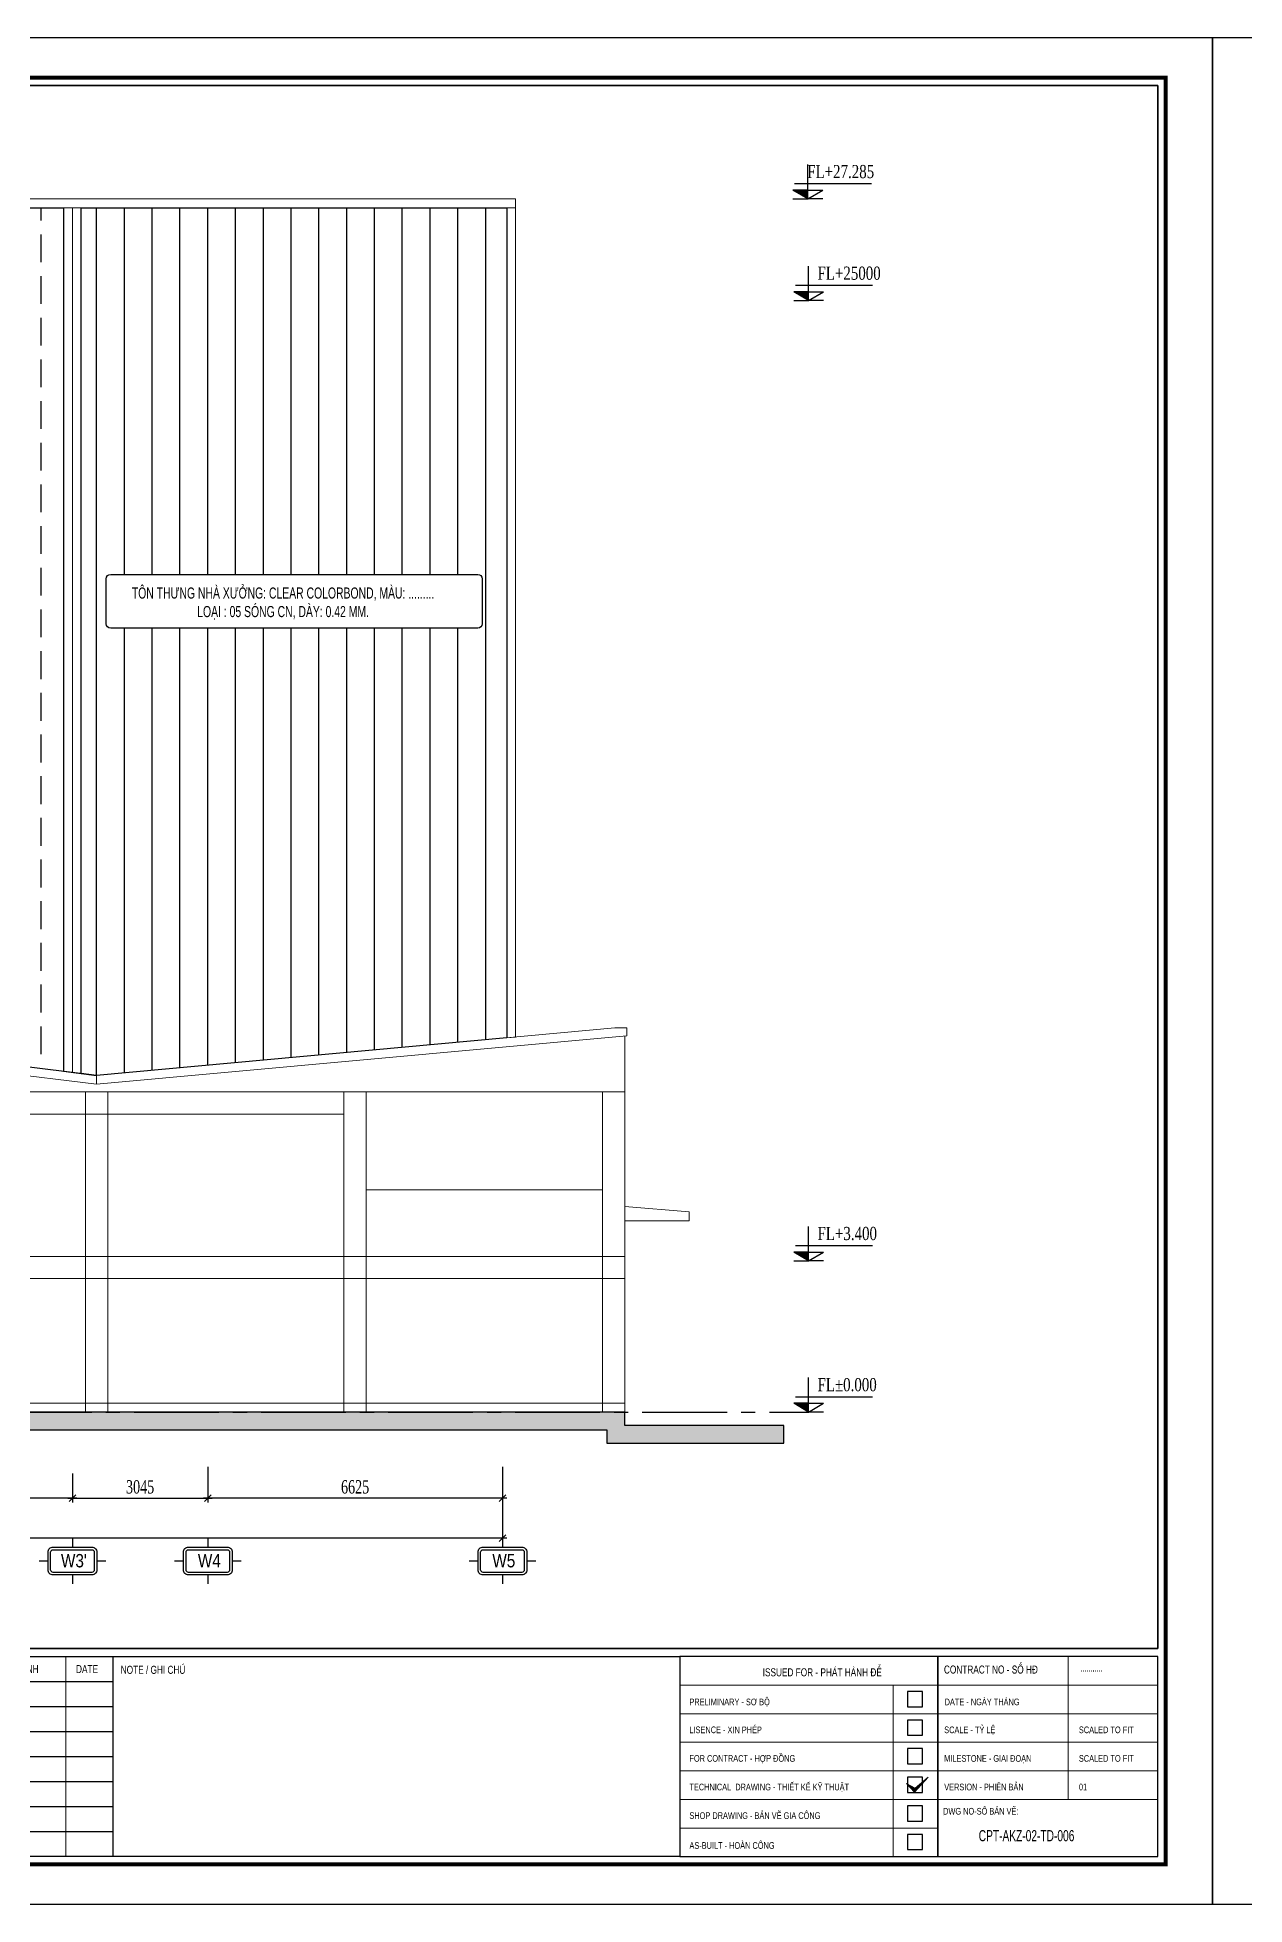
# Model space of a CAD drawing. Header units: inches. Extents: x 315041 to 662841, y -45540 to -35018.
# Drawn here: x 332909.1 to 333180.6, y -36052.2 to -35632.2 of the extents above; entities that cross this region are included whole.
import ezdxf
from ezdxf.enums import TextEntityAlignment as Align

# ---------------------------------------------------------------- set-up
doc = ezdxf.new("R2010")
doc.units = ezdxf.units.IN
doc.header["$MEASUREMENT"] = 0
doc.linetypes.add('CENTER2', pattern=[28.575, 19.05, -3.175, 3.175, -3.175])
for name, color, linetype in [('2', 2, 'Continuous'), ('250', 250, 'Continuous'), ('251', 251, 'Continuous'), ('3', 3, 'Continuous'), ('7', 7, 'Continuous'), ('8', 8, 'Continuous'), ('AZNB-BN-TL-A- X- POWDER SECTION 1 2 3$0$TL-Roof', 60, 'Continuous'), ('BAO KHUNG', 31, 'Continuous'), ('Fast RSQ_A2 Frame$0$Khung ten', 4, 'Continuous'), ('flashing', 6, 'Continuous'), ('ROOFING', 4, 'Continuous')]:
    doc.layers.add(name, color=color, linetype=linetype)
for name, color, linetype, lineweight in [('AZNB-BN-TL-A- X- POWDER SECTION 1 2 3$0$TL- Brick wall', 132, 'Continuous', 15), ('DETAIL$0$S-Dim', 8, 'Continuous', 20), ('DETAIL$0$S-Hatch', 8, 'Continuous', 13), ('S-Hatch', 8, 'Continuous', 9)]:
    doc.layers.add(name, color=color, linetype=linetype, lineweight=lineweight)
doc.layers.add('Cover text', color=7, linetype='Continuous', true_color=0x52370f)
doc.styles.add('hx2', font='VHARIALN.TTF')
doc.styles.add('ST1', font='times.ttf', dxfattribs={"width": 0.7})
doc.styles.add('ST1H', font='vnshxh.shx', dxfattribs={"width": 0.7})
doc.styles.get("Standard").update_dxf_attribs({"font": 'VHARIALN.TTF'})
doc.styles.add('style2', font='VHAVANI.TTF')
doc.styles.add('TIEU DE', font='VHARIALN.TTF', dxfattribs={"width": 0.8})
doc.styles.add('vntimeh.shx', font='vntimeh.shx', dxfattribs={"width": 0.8, "bigfont": 'bigfont.shx'})
doc.dimstyles.new('100', dxfattribs={"dimtxt": 3, "dimasz": 1.5, "dimexe": 1, "dimexo": 0, "dimgap": 1, "dimtad": 1, "dimdec": 0, "dimlfac": 100, "dimzin": 0, "dimdsep": 46, "dimtxsty": 'ST1', "dimblk": 'OBLIQUE', "dimcen": 1, "dimdle": 1, "dimclrd": 8, "dimclre": 8, "dimclrt": 3, "dimadec": 0, "dimazin": 0, "dimtfac": 1, "dimtdec": 0, "dimtix": 1, "dimtmove": 1, "dimatfit": 3, "dimfxl": 0, "dimtfill": 1, "dimtolj": 1, "dimtzin": 0, "dimlwd": -1, "dimlwe": -1, "dimarcsym": 1})

# ---------------------------------------------------------------- blocks, each defined once
blk = doc.blocks.new('DETAIL$0$MARK')
at = {"layer": 'DETAIL$0$S-Hatch', "linetype": 'Continuous'}
h = blk.add_hatch(dxfattribs=at)
h.set_pattern_fill('ANSI31', color=256, scale=50, style=0)
h.paths.add_polyline_path([(1667850, -1156933), (1667909, -1156997), (1668012, -1156885), (1667913, -1156967)])
at = {"layer": 'DETAIL$0$S-Dim', "linetype": 'Continuous'}
blk.add_lwpolyline([(1667850, -1156933), (1667909, -1156997), (1668012, -1156885), (1667913, -1156967), (1667850, -1156933)], dxfattribs=at)
blk = doc.blocks.new('A$C75D82031')
at = {"layer": '2', "color": 157, "linetype": 'Continuous'}
blk.add_lwpolyline([(0, 420), (594, 420), (594, 0), (0, 0)], close=True, dxfattribs=at)
at = {"layer": '251', "linetype": 'Continuous'}
for p, q in [((285.8, 50.19), (346.77, 50.19)), ((285.8, 44.56), (346.77, 44.56)), ((285.8, 38.94), (346.77, 38.94)), ((285.8, 33.31), (346.77, 33.31)), ((285.8, 27.69), (346.77, 27.69)), ((285.8, 22.06), (346.77, 22.06)), ((285.8, 16.44), (346.77, 16.44))]:
    blk.add_line(p, q, dxfattribs=at)
at = {"layer": '7', "color": 147, "linetype": 'Continuous'}
blk.add_lwpolyline([(12.33, 57.61), (581.67, 57.61), (581.67, 409.19), (12.33, 409.19)], close=True, dxfattribs=at)
at = {"layer": 'BAO KHUNG', "color": 7}
blk.add_line((346.77, 10.81), (346.77, 55.81), dxfattribs=at)
at = {"layer": 'BAO KHUNG', "color": 167, "linetype": 'Continuous', "const_width": 0.871}
blk.add_lwpolyline([(10.59, 9.07), (583.41, 9.07), (583.41, 410.93), (10.59, 410.93)], close=True, dxfattribs=at)
at = {"layer": 'BAO KHUNG', "color": 7}
for points in [[(211.89, 55.81), (474.14, 55.81), (474.14, 10.81), (211.89, 10.81)], [(474.14, 10.81), (532.16, 10.81), (532.16, 55.81), (474.14, 55.81)], [(532.16, 10.81), (581.67, 10.81), (581.67, 55.81), (532.16, 55.81)]]:
    blk.add_lwpolyline(points, close=True, dxfattribs=at)
at = {"layer": 'Fast RSQ_A2 Frame$0$Khung ten', "color": 7, "ltscale": 1000}
for points in [[(525.34, 44.51), (528.78, 44.51), (528.78, 47.96), (525.34, 47.96)], [(525.34, 38.09), (528.78, 38.09), (528.78, 41.53), (525.34, 41.53)], [(525.34, 31.66), (528.78, 31.66), (528.78, 35.1), (525.34, 35.1)], [(525.34, 25.23), (528.78, 25.23), (528.78, 28.67), (525.34, 28.67)], [(525.34, 18.8), (528.78, 18.8), (528.78, 22.24), (525.34, 22.24)], [(525.34, 12.37), (528.78, 12.37), (528.78, 15.81), (525.34, 15.81)]]:
    blk.add_lwpolyline(points, close=True, dxfattribs=at)
at = {"layer": 'S-Hatch'}
for p, q in [((336.07, 55.81), (336.07, 10.81)), ((561.54, 55.81), (561.54, 23.67)), ((474.14, 49.38), (532.16, 49.38)), ((522.13, 10.81), (522.13, 49.38)), ((532.16, 49.38), (581.67, 49.38)), ((474.14, 42.95), (532.16, 42.95)), ((532.16, 42.95), (581.67, 42.95)), ((474.14, 36.52), (532.16, 36.52)), ((532.16, 36.52), (581.67, 36.52)), ((474.14, 30.1), (532.16, 30.1)), ((532.16, 30.1), (581.67, 30.1)), ((474.14, 23.67), (532.16, 23.67)), ((532.16, 23.67), (581.67, 23.67)), ((474.14, 17.24), (532.16, 17.24))]:
    blk.add_line(p, q, dxfattribs=at)
at = {"layer": 'DETAIL$0$S-Dim', "linetype": 'Continuous', "xscale": 0.02999999996973202, "yscale": 0.02999999996973202, "zscale": 0.02999999996973202}
blk.add_blockref('DETAIL$0$MARK', (-49510.32, 34735.23), dxfattribs=at)
at = {"layer": 'BAO KHUNG', "color": 7, "linetype": 'Continuous', "width": 0.9}
for s, p in [('REVISION/ISSUE - HIÓU CHØNH', (316.27, 53)), ('DATE', (340.86, 52.99))]:
    blk.add_text(s, height=1.8, dxfattribs=at).set_placement(p, align=Align.MIDDLE_CENTER)
for s, p in [('NOTE / GHI CHÚ', (348.44, 51.92)), ('CONTRACT NO - Sè H§', (533.57, 51.98))]:
    blk.add_text(s, height=1.8, dxfattribs=at).set_placement(p)
blk.add_text('ISSUED FOR - PHÁT HÀNH ĐỂ ', height=1.8, dxfattribs=at).set_placement((506.46, 51.36), align=Align.CENTER)
at = {"layer": 'BAO KHUNG', "color": 109, "linetype": 'Continuous', "style": 'style2', "width": 0.8}
blk.add_text('...........', height=1.5, dxfattribs=at).set_placement((564.21, 52.44))
at = {"layer": 'Cover text', "linetype": 'Continuous', "style": 'style2', "width": 0.8}
for s, p in [('PRELIMINARY - S¥ Bé', (476.33, 44.85)), ('date - NGµY TH¸NG', (533.72, 44.85)), ('LISENCE - XIN PHÐP', (476.33, 38.57)), ('scale - tû lÖ', (533.63, 38.57)), ('scaled to fit', (563.92, 38.57)), ('FOR CONTRACT - HîP §åNG', (476.33, 32.14)), ('MILESTONE - GIAI §O¹N', (533.63, 32.14)), ('scaled to fit', (563.92, 32.14)), ('TECHNICAL  DRAWING - THIÕT KÕ Kü THUËT', (476.33, 25.71)), ('VERSION - PHI£N B¶N', (533.63, 25.71)), ('01', (563.92, 25.71)), ('SHOP DRAWING - B¶N VÏ GIA C¤NG', (476.33, 19.28)), ('%%u%%udwg no-sè b¶n vÏ:', (533.38, 20.26)), ('AS-BUILT - HOµN C¤NG', (476.33, 12.56))]:
    blk.add_text(s, height=1.5, dxfattribs=at).set_placement(p)
blk = doc.blocks.new('cos')
at = {"color": 8}
for p, q in [((0, 0), (0, 7.82)), ((0, 1.99), (-3.39, 1.99)), ((0, 0), (-3.39, 1.99)), ((-3, 3.49), (14.52, 3.49)), ((0, 1.99), (3.39, 1.99)), ((0, 0), (3.39, 1.99))]:
    blk.add_line(p, q, dxfattribs=at)
at = {"color": 4}
for p in [(-3.39, 0), (3.39, 0)]:
    blk.add_line(p, (0, 0), dxfattribs=at)
at = {"color": 8}
blk.add_solid([(0, 0), (-3.39, 1.99), (0, 1.99)], dxfattribs=at)
at = {"layer": '3', "color": 3, "style": 'vntimeh.shx', "width": 0.75}
blk.add_attdef('DSD', (1.32, 4.73), '', height=3, dxfattribs=at)
blk = doc.blocks.new('_Oblique')
at = {"color": 0, "linetype": 'ByBlock', "lineweight": -2}
blk.add_line((-0.5, -0.5), (0.5, 0.5), dxfattribs=at)
blk = doc.blocks.new('*D301')
at = {"color": 8, "linetype": 'Continuous', "transparency": 16777216}
for p, q in [((332947.47, -35953.78), (332947.47, -35961.8)), ((333013.72, -35953.78), (333013.72, -35961.8)), ((333014.72, -35960.8), (332946.47, -35960.8))]:
    blk.add_line(p, q, dxfattribs=at)
at = {"layer": 'Defpoints', "color": 0, "transparency": 16777216}
for p in [(332947.47, -35953.78), (333013.72, -35953.78), (332947.47, -35960.8)]:
    blk.add_point(p, dxfattribs=at)
at = {"color": 8, "transparency": 16777216, "xscale": 1.5, "yscale": 1.5, "zscale": 1.5, "rotation": 180}
blk.add_blockref('_Oblique', (332947.47, -35960.8), dxfattribs=at)
at = {"color": 8, "transparency": 16777216, "xscale": 1.5, "yscale": 1.5, "zscale": 1.5}
blk.add_blockref('_Oblique', (333013.72, -35960.8), dxfattribs=at)
at = {"color": 3, "transparency": 16777216, "insert": (332980.59, -35958.28), "char_height": 3, "attachment_point": 5, "style": 'ST1', "bg_fill": 3, "box_fill_scale": 1.25, "bg_fill_color": 256, "bg_fill_true_color": 13158600, "bg_fill_transparency": 16675984}
blk.add_mtext('\\A1;6625', dxfattribs=at)
blk = doc.blocks.new('*D302')
at = {"color": 8, "linetype": 'Continuous', "transparency": 16777216}
for p, q in [((332881.22, -35955.28), (332881.22, -35961.8)), ((332917.02, -35955.28), (332917.02, -35961.8)), ((332918.02, -35960.8), (332880.22, -35960.8))]:
    blk.add_line(p, q, dxfattribs=at)
at = {"layer": 'Defpoints', "color": 0, "transparency": 16777216}
for p in [(332881.22, -35955.28), (332917.02, -35955.28), (332881.22, -35960.8)]:
    blk.add_point(p, dxfattribs=at)
at = {"color": 8, "transparency": 16777216, "xscale": 1.5, "yscale": 1.5, "zscale": 1.5, "rotation": 180}
blk.add_blockref('_Oblique', (332881.22, -35960.8), dxfattribs=at)
at = {"color": 8, "transparency": 16777216, "xscale": 1.5, "yscale": 1.5, "zscale": 1.5}
blk.add_blockref('_Oblique', (332917.02, -35960.8), dxfattribs=at)
at = {"color": 3, "transparency": 16777216, "insert": (332899.12, -35958.28), "char_height": 3, "attachment_point": 5, "style": 'ST1', "bg_fill": 3, "box_fill_scale": 1.25, "bg_fill_color": 256, "bg_fill_true_color": 13158600, "bg_fill_transparency": 16675984}
blk.add_mtext('\\A1;3580', dxfattribs=at)
blk = doc.blocks.new('*D305')
at = {"color": 8, "linetype": 'Continuous', "transparency": 16777216}
for p, q in [((332748.72, -35953.78), (332748.72, -35970.81)), ((333013.72, -35953.78), (333013.72, -35970.81)), ((333014.72, -35969.81), (332747.72, -35969.81))]:
    blk.add_line(p, q, dxfattribs=at)
at = {"layer": 'Defpoints', "color": 0, "transparency": 16777216}
for p in [(332748.72, -35953.78), (333013.72, -35953.78), (332748.72, -35969.81)]:
    blk.add_point(p, dxfattribs=at)
at = {"color": 8, "transparency": 16777216, "xscale": 1.5, "yscale": 1.5, "zscale": 1.5, "rotation": 180}
blk.add_blockref('_Oblique', (332748.72, -35969.81), dxfattribs=at)
at = {"color": 8, "transparency": 16777216, "xscale": 1.5, "yscale": 1.5, "zscale": 1.5}
blk.add_blockref('_Oblique', (333013.72, -35969.81), dxfattribs=at)
at = {"color": 3, "transparency": 16777216, "insert": (332881.22, -35967.29), "char_height": 3, "attachment_point": 5, "style": 'ST1', "bg_fill": 3, "box_fill_scale": 1.25, "bg_fill_color": 256, "bg_fill_true_color": 13158600, "bg_fill_transparency": 16676112}
blk.add_mtext('\\A1;26500', dxfattribs=at)
blk = doc.blocks.new('TENTRUC')
at = {"layer": '7'}
for p, q in [((0, 8.27), (0, 10.26)), ((-7.48, 5.13), (-5.48, 5.13)), ((5.48, 5.13), (7.48, 5.13)), ((0, 0), (0, 2))]:
    blk.add_line(p, q, dxfattribs=at)
blk.add_lwpolyline([(-4.36, 8.27), (4.36, 8.27, -0.414214), (5.48, 7.14), (5.48, 3.12, -0.414214), (4.36, 2), (-4.36, 2, -0.414214), (-5.48, 3.12), (-5.48, 7.14, -0.414214)], format="xyb", close=True, dxfattribs=at)
at = {"layer": '8', "ltscale": 15}
blk.add_lwpolyline([(-4.36, 7.68), (4.36, 7.68, -0.414214), (4.9, 7.14), (4.9, 3.12, -0.414214), (4.36, 2.58), (-4.36, 2.58, -0.414214), (-4.9, 3.12), (-4.9, 7.14, -0.414214)], format="xyb", close=True, dxfattribs=at)
at = {"layer": '3', "style": 'hx2'}
blk.add_attdef('TR', text='', height=2.9, dxfattribs=at).set_placement((-0.16, 3.83), align=Align.CENTER)
blk = doc.blocks.new('*D721')
at = {"color": 8, "linetype": 'Continuous', "transparency": 16777216}
for p, q in [((332917.02, -35955.28), (332917.02, -35961.8)), ((332947.47, -35953.78), (332947.47, -35961.8)), ((332916.02, -35960.8), (332948.47, -35960.8))]:
    blk.add_line(p, q, dxfattribs=at)
at = {"layer": 'Defpoints', "color": 0, "transparency": 16777216}
for p in [(332917.02, -35955.28), (332947.47, -35953.78), (332947.47, -35960.8)]:
    blk.add_point(p, dxfattribs=at)
at = {"color": 8, "transparency": 16777216, "xscale": 1.5, "yscale": 1.5, "zscale": 1.5, "rotation": 180}
blk.add_blockref('_Oblique', (332917.02, -35960.8), dxfattribs=at)
at = {"color": 8, "transparency": 16777216, "xscale": 1.5, "yscale": 1.5, "zscale": 1.5}
blk.add_blockref('_Oblique', (332947.47, -35960.8), dxfattribs=at)
at = {"color": 3, "transparency": 16777216, "insert": (332932.24, -35958.28), "char_height": 3, "attachment_point": 5, "style": 'ST1', "bg_fill": 3, "box_fill_scale": 1.25, "bg_fill_color": 256, "bg_fill_true_color": 13158600, "bg_fill_transparency": 11358160}
blk.add_mtext('\\A1;3045', dxfattribs=at)

msp = doc.modelspace()

# ---------------------------------------------------------------- hatches: boundary and pattern name
h = msp.add_hatch()
h.set_pattern_fill('AR-CONC', color=8, scale=0.5, angle=135, style=0)
h.set_pattern_definition([(185, (8191.4164, 1639.9074), (-2.314035394, 2.757759996), [0.375, -4.125]), (130, (8191.4164, 1639.9074), (-2.16884075, -3.149960837), [0.3, -3.3]), (235.4514, (8191.2236, 1640.1372), (-4.48287641, -0.392197343), [0.31870095, -3.50571056]), (181.1842, (8190.7093, 1639.2003), (-3.188068826, 4.358465), [0.5625, -6.1875]), (231.6356, (8190.4436, 1639.5635), (-6.74855845, -0.139495075), [0.47805144, -5.258565]), (126.1842, (8190.7093, 1639.2003), (-6.74855834, -0.13950034), [0.45, -4.95]), (156, (8190.5325, 1639.7306), (-0.686912382, 3.53385786), [0.375, -4.125]), (101, (8190.5325, 1639.7306), (-3.424042177, -1.703542965), [0.3, -3.3]), (206.4514, (8190.4753, 1640.025), (-4.1109531, 1.830318085), [0.31870095, -3.50571056]), (172.5, (8191.4164, 1639.9074), (-1.219949088, -1.1339659265), [0, -3.26, 0, -3.35, 0, -3.3125]), (142.5, (8191.4164, 1639.9074), (-2.3245472495, -0.464364711), [0, -1.91, 0, -3.185, 0, -1.2625]), (102.5, (8192.2048, 1639.119), (-1.807603809, 1.9670908366), [0, -1.25, 0, -3.9, 0, -5.175]), (92.5, (8192.5584, 1638.7654), (-2.415799034, 1.707949916), [0, -1.625, 0, -2.59, 0, -3.675])])
h.paths.add_polyline_path([(333037.2155, -35941.4307), (332746.2178, -35941.4307), (332746.2178, -35944.4307), (332686.9901, -35944.4307), (332686.9901, -35948.4307), (332750.2178, -35948.4307), (332750.2178, -35945.4307), (333037.2155, -35945.4307), (333037.2155, -35948.4173), (333077.0178, -35948.4173), (333077.0178, -35944.4307), (333041.2178, -35944.4307), (333041.2178, -35941.4307)])
at = {"layer": 'ROOFING'}
h = msp.add_hatch(dxfattribs=at)
h.set_pattern_fill('ANSI33', color=5, scale=50, angle=45, style=0)
h.set_pattern_definition([(90, (9053.7, 995.311), (-12.5, 3e-15), []), (90, (9059.95, 1001.561), (-12.5, 3e-15), [6.25, -3.125])])
h.paths.add_polyline_path([(332915.0178, -35670.5798), (332753.6728, -35670.5798), (332753.6728, -35864.6372), (332822.7584, -35856.1523), (332833.7178, -35854.8063), (332915.0178, -35864.7913)])
h.paths.add_polyline_path([(332774.496, -35770.7555, -0.41421356), (332773.496, -35769.7555), (332773.496, -35749.5663, -0.41421356), (332774.496, -35748.5663), (332887.7477, -35748.5663, -0.41421356), (332888.7477, -35749.5663), (332888.7477, -35769.7555, -0.41421356), (332887.7477, -35770.7555)], flags=16)
h.paths.add_polyline_path([(332775.8601, -35748.4862), (332885.6934, -35748.4862), (332885.6934, -35769.6171), (332775.8601, -35769.6171)], flags=24)
h = msp.add_hatch(dxfattribs=at)
h.set_pattern_fill('ANSI31', color=3, scale=50, angle=45, style=0)
h.set_pattern_definition([(90, (9053.7, 995.311), (-6.25, 1e-15), [])])
h.paths.add_polyline_path([(333014.6728, -35670.5798), (332919.0178, -35670.5798), (332919.0178, -35865.2826), (332922.4435, -35865.7033), (333014.6728, -35857.2742)])
h.paths.add_polyline_path([(332925.623, -35753.0133, 0.41421356), (332924.623, -35754.0133), (332924.623, -35764.1111, 0.41421356), (332925.623, -35765.1111), (333008.1783, -35765.1111, 0.41421356), (333009.1783, -35764.1111), (333009.1783, -35754.0133, 0.41421356), (333008.1783, -35753.0133)], flags=16)

# ---------------------------------------------------------------- linework, layer by layer
at = {"color": 8, "linetype": 'CENTER2'}
msp.add_line((332673.7054, -35941.4307), (333079.2328, -35941.4307), dxfattribs=at)
at = {"color": 8}
for points in [[(332753.6728, -35864.6372), (332753.6728, -35864.6372), (332753.6728, -35670.5798), (332915.0178, -35670.5798), (332915.0178, -35864.7913), (332922.4435, -35865.7033), (332833.7178, -35854.8063), (332822.7584, -35856.1523), (332753.6148, -35864.6443)], [(332922.4435, -35865.7033), (332919.0178, -35865.2826), (332919.0178, -35670.5798), (333014.6728, -35670.5798), (333014.6728, -35857.2742), (332922.4435, -35865.7033)], [(333037.2155, -35941.4307), (332746.2178, -35941.4307), (332746.2178, -35944.4307), (332686.9901, -35944.4307), (332686.9901, -35948.4307), (332750.2178, -35948.4307), (332750.2178, -35945.4307), (333037.2155, -35945.4307), (333037.2155, -35948.4173), (333077.0178, -35948.4173), (333077.0178, -35944.4307), (333041.2178, -35944.4307), (333041.2178, -35941.4307), (333037.2155, -35941.4307)]]:
    msp.add_lwpolyline(points, dxfattribs=at)
at = {"layer": 'AZNB-BN-TL-A- X- POWDER SECTION 1 2 3$0$TL- Brick wall', "ltscale": 100}
for p, q in [((333041.2178, -35856.8632), (333041.2178, -35941.4307)), ((332746.2178, -35869.4307), (333041.2178, -35869.4307)), ((332919.9435, -35869.4307), (332919.9435, -35941.4307)), ((332924.9435, -35869.4307), (332924.9435, -35941.4307)), ((332978.0807, -35869.4307), (332978.0807, -35941.4307)), ((332983.0807, -35869.4307), (332983.0807, -35941.4307)), ((333036.2178, -35869.4307), (333036.2178, -35941.4307)), ((332746.2178, -35874.4307), (332978.0807, -35874.4307)), ((332983.0807, -35891.4307), (333036.2178, -35891.4307)), ((332746.2178, -35906.4307), (333041.2178, -35906.4307)), ((332746.2178, -35911.4307), (333041.2178, -35911.4307)), ((333041.2178, -35939.4307), (332833.7178, -35939.4307))]:
    msp.add_line(p, q, dxfattribs=at)
at = {"layer": 'AZNB-BN-TL-A- X- POWDER SECTION 1 2 3$0$TL-Roof', "lineweight": 0, "ltscale": 1e-09}
for p, q in [((332833.7178, -35854.8063), (332922.4435, -35865.7033)), ((333039.0178, -35855.0492), (332922.4435, -35865.7033)), ((333039.0178, -35855.0492), (333041.7178, -35855.0492)), ((333041.7178, -35855.0492), (333041.7178, -35856.8175)), ((332833.474, -35856.7913), (332922.4435, -35867.7183)), ((333041.7178, -35856.8175), (332922.4435, -35867.7183)), ((332922.4435, -35865.7033), (332922.4435, -35867.7183)), ((333041.2178, -35895.2224), (333055.7178, -35896.4307)), ((333055.7178, -35898.4307), (333055.7178, -35896.4307)), ((333055.7178, -35898.4307), (333041.2178, -35898.4307))]:
    msp.add_line(p, q, dxfattribs=at)
for points in [[(332751.6728, -35668.5798), (333016.6728, -35668.5798), (333016.6728, -35670.5798), (332751.6728, -35670.5798)], [(333014.6728, -35670.5798), (333016.6728, -35670.5798), (333016.6728, -35857.0914), (333014.6728, -35857.2742)]]:
    msp.add_lwpolyline(points, close=True, dxfattribs=at)
at = {"layer": 'flashing', "lineweight": 0, "ltscale": 1e-09}
for points in [[(332917.0178, -35670.5798), (332915.0178, -35670.5798), (332915.0178, -35864.7913), (332917.0178, -35865.0369)], [(332917.0178, -35670.5798), (332919.0178, -35670.5798), (332919.0178, -35865.2826), (332917.0178, -35865.0369)]]:
    msp.add_lwpolyline(points, close=True, dxfattribs=at)

# ---------------------------------------------------------------- block references
at = {"color": 1}
for p in [(332579.4424, -36052.2326), (333173.4424, -36052.2326)]:
    msp.add_blockref('A$C75D82031', p, dxfattribs=at)
at = {"layer": '250'}
ref = msp.add_blockref('cos', (333082.3876, -35668.5798), dxfattribs=dict(at, xscale=0.98876953125, yscale=0.98876953125, zscale=0.98876953125))
ref.add_attrib('DSD', 'FL+27.285', (333082.2612, -35663.9042), dxfattribs={"layer": '3', "color": 3, "height": 2.96631, "style": 'vntimeh.shx', "width": 0.75})
ref = msp.add_blockref('cos', (333082.5823, -35691.4339), dxfattribs=dict(at, xscale=0.98876953125, yscale=0.98876953125, zscale=0.98876953125))
ref.add_attrib('DSD', 'FL+25000', (333084.5747, -35686.7583), dxfattribs={"layer": '3', "color": 3, "height": 2.96631, "style": 'vntimeh.shx', "width": 0.75})
ref = msp.add_blockref('cos', (333082.5823, -35907.4307), dxfattribs=dict(at, xscale=0.98876953125, yscale=0.98876953125, zscale=0.98876953125))
ref.add_attrib('DSD', 'FL+3.400', (333084.5747, -35902.7551), dxfattribs={"layer": '3', "color": 3, "height": 2.96631, "style": 'vntimeh.shx', "width": 0.75})
ref = msp.add_blockref('cos', (333082.5823, -35941.4307), dxfattribs=dict(at, xscale=0.98876953125, yscale=0.98876953125, zscale=0.98876953125))
ref.add_attrib('DSD', 'FL%%p0.000', (333084.5747, -35936.7551), dxfattribs={"layer": '3', "color": 3, "height": 2.96631, "style": 'vntimeh.shx', "width": 0.75})

# ---------------------------------------------------------------- texts
at = {"color": 3, "ltscale": 0.5, "style": 'TIEU DE', "width": 0.8}
msp.add_attdef('CPT-AKZ-02-TD-006', text='KC-01', height=2.5, dxfattribs=at).set_placement((333131.5855, -36036.7176), align=Align.MIDDLE_CENTER)

# ---------------------------------------------------------------- next in the draw order: dimensions: what is measured, and where the dimension line sits
at = {"color": 8}
for base, p1, p2, picture, middle in [((332881.2178, -35960.8033), (332917.0178, -35955.28), (332881.2178, -35955.28), '*D302', (332899.1178, -35958.2774)), ((332947.4678, -35960.8033), (333013.7178, -35953.78), (332947.4678, -35953.78), '*D301', (332980.5928, -35958.2774))]:
    dim = msp.add_linear_dim(base=base, p1=p1, p2=p2, angle=180, dimstyle='100', dxfattribs=at)
    dim.commit()
    dim.dimension.update_dxf_attribs({"geometry": picture, "text_midpoint": middle})

# ---------------------------------------------------------------- next in the draw order: dimensions: what is measured, and where the dimension line sits
dim = msp.add_linear_dim(base=(332748.7178, -35969.8133), p1=(333013.7178, -35953.78), p2=(332748.7178, -35953.78), angle=180, dimstyle='100', dxfattribs=at)
dim.commit()
dim.dimension.update_dxf_attribs({"geometry": '*D305', "text_midpoint": (332881.2178, -35967.2874)})

# ---------------------------------------------------------------- next in the draw order: linework, layer by layer
msp.add_lwpolyline([(332591.7734, -35643.0427), (333161.1113, -35643.0427), (333161.1113, -35994.6225), (332591.7734, -35994.6225)], close=True, dxfattribs=at)

# ---------------------------------------------------------------- next in the draw order: block references
at = {"layer": '3'}
ref = msp.add_blockref('TENTRUC', (332917.0178, -35969.8133), dxfattribs=dict(at, rotation=180))
ref.add_attrib('TR', "w3'", dxfattribs={"layer": '0', "height": 3, "style": 'hx2'}).set_placement((332917.3487, -35976.3666), align=Align.CENTER)
ref = msp.add_blockref('TENTRUC', (332947.4678, -35969.8133), dxfattribs=dict(at, rotation=180))
ref.add_attrib('TR', 'W4', dxfattribs={"layer": '0', "height": 3, "style": 'hx2'}).set_placement((332947.8069, -35976.3666), align=Align.CENTER)
ref = msp.add_blockref('TENTRUC', (333013.7178, -35969.8133), dxfattribs=dict(at, rotation=180))
ref.add_attrib('TR', 'w5', dxfattribs={"layer": '0', "height": 3, "style": 'hx2'}).set_placement((333014.0303, -35976.3666), align=Align.CENTER)

# ---------------------------------------------------------------- next in the draw order: texts
at = {"layer": '3', "insert": (332964.3909, -35759.5789), "char_height": 2.5, "attachment_point": 5, "style": 'ST1H', "bg_fill": 2}
msp.add_mtext('\\A1;t«n TH¦NG nhµ x\xadëng: CLEAR COLORBOND, mµu: .........\\PLo¹i : 05 SãNG CN, dµy: 0.42 mm.', dxfattribs=at)

# ---------------------------------------------------------------- next in the draw order: dimensions: what is measured, and where the dimension line sits
at = {"color": 8}
dim = msp.add_linear_dim(base=(332947.4678, -35960.8033), p1=(332917.0178, -35955.28), p2=(332947.4678, -35953.78), angle=180, dimstyle='100', dxfattribs=at)
dim.commit()
dim.dimension.update_dxf_attribs({"geometry": '*D721', "text_midpoint": (332932.2428, -35958.2774)})

# ---------------------------------------------------------------- next in the draw order: linework, layer by layer
at = {"color": 1}
msp.add_lwpolyline([(332925.623, -35753.0133), (333008.1783, -35753.0133, -0.41421356), (333009.1783, -35754.0133), (333009.1783, -35764.1111, -0.41421356), (333008.1783, -35765.1111), (332925.623, -35765.1111, -0.41421356), (332924.623, -35764.1111), (332924.623, -35754.0133, -0.41421356)], format="xyb", close=True, dxfattribs=at)

doc.saveas('drawing.dxf')
